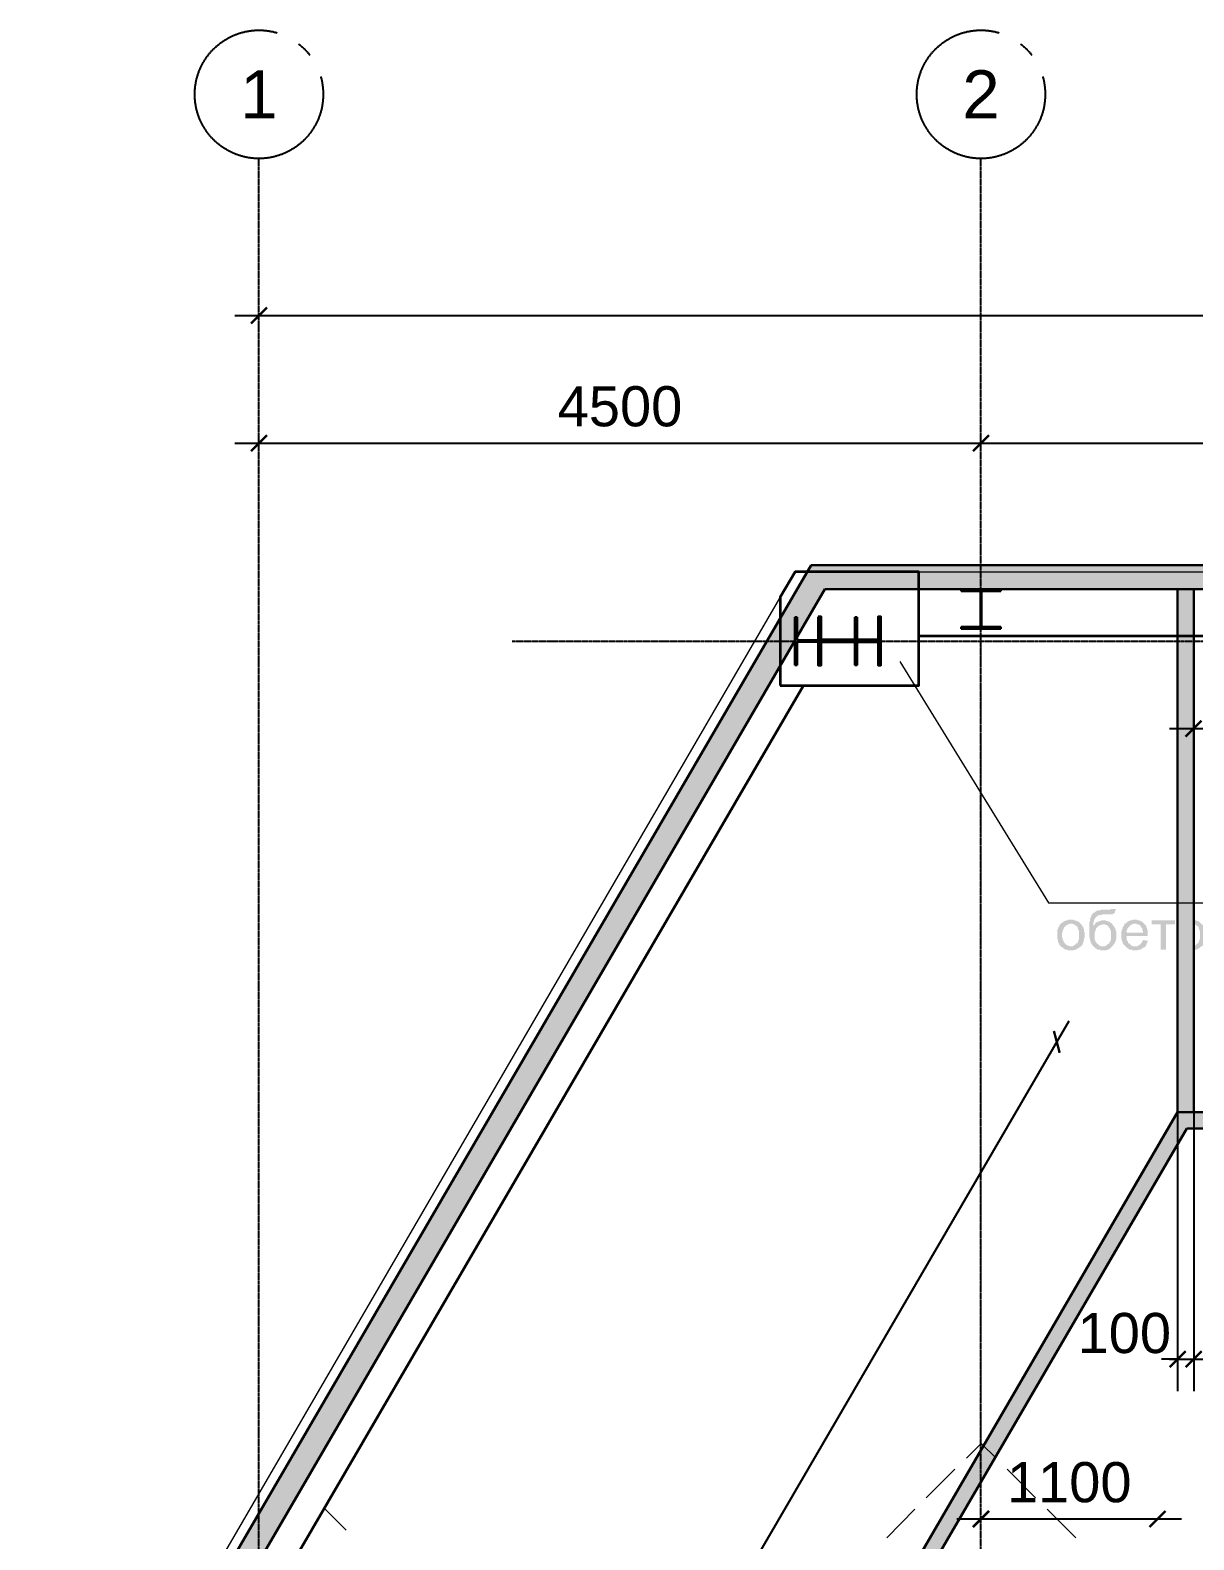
# Model space of a CAD drawing. Header units: millimetres. Extents: x -383313 to -161684, y -117025 to 99224.
# Drawn here: x -356440 to -349188, y -5184 to 4225 of the extents above; entities that cross this region are included whole.
import ezdxf

# ---------------------------------------------------------------- set-up
doc = ezdxf.new("R2010")
doc.units = ezdxf.units.MM
doc.header["$MEASUREMENT"] = 0
doc.linetypes.add('PS-GOST2.303 5', pattern=[24, 20, -1.5, 1, -1.5])
doc.layers.get('Defpoints').update_dxf_attribs({"color": 31})
for name, color, linetype in [('001__КОНСТРУКТИВ__Колонны', 14, 'Continuous'), ('001__КОНСТРУКТИВ__размеры внутр.', 7, 'Continuous'), ('PDF_Geometry', 7, 'Continuous'), ('PDF_Solid Fills', 7, 'Continuous'), ('PS_Оси', 5, 'PS-GOST2.303 5')]:
    doc.layers.add(name, color=color, linetype=linetype)
doc.layers.add('001__КОНСТРУКТИВ__Стены наружные', color=7, linetype='Continuous', lineweight=30)
doc.styles.add('PSTUDIO', font='arial.ttf')
doc.dimstyles.new('PS_TICK', dxfattribs={"dimscale": 100, "dimtxt": 2.5, "dimasz": 1, "dimexe": 2, "dimexo": 2, "dimgap": 1, "dimtad": 1, "dimdec": 0, "dimzin": 0, "dimdsep": 46, "dimtxsty": 'PSTUDIO', "dimblk": 'ARCHTICK', "dimcen": 2, "dimdle": 1.5, "dimse1": 1, "dimse2": 1, "dimadec": 0, "dimazin": 0, "dimtfac": 1, "dimtdec": 0, "dimtix": 1, "dimtmove": 1, "dimatfit": 3, "dimldrblk": 'ARCHTICK', "dimfxl": 1, "dimtolj": 1, "dimtzin": 0, "dimarcsym": 0})

# ---------------------------------------------------------------- blocks, each defined once
blk = doc.blocks.new('_ArchTick')
at = {"color": 0, "linetype": 'ByBlock', "const_width": 0.15}
blk.add_lwpolyline([(-0.5, -0.5), (0.5, 0.5)], dxfattribs=at)
blk = doc.blocks.new('*D312')
at = {"color": 0, "lineweight": -2, "ltscale": 100, "transparency": 16777216}
blk.add_line((-355164.1, 2447.8), (-320364.1, 2447.8), dxfattribs=at)
at = {"layer": 'Defpoints', "color": 0, "ltscale": 100, "transparency": 16777216}
for p in [(-320514.1, 2447.8), (-355014.1, 1121.5), (-320514.1, 1121.5)]:
    blk.add_point(p, dxfattribs=at)
at = {"color": 0, "lineweight": -2, "ltscale": 100, "transparency": 16777216, "xscale": 100, "yscale": 100, "zscale": 100, "rotation": 180}
blk.add_blockref('_ArchTick', (-355014.1, 2447.8), dxfattribs=at)
at = {"color": 0, "lineweight": -2, "ltscale": 100, "transparency": 16777216, "xscale": 100, "yscale": 100, "zscale": 100}
blk.add_blockref('_ArchTick', (-320514.1, 2447.8), dxfattribs=at)
at = {"color": 0, "ltscale": 100, "transparency": 16777216, "insert": (-337764.1, 2675.6), "char_height": 250, "attachment_point": 5, "style": 'PSTUDIO'}
blk.add_mtext('\\A1;34500', dxfattribs=at)
blk = doc.blocks.new('*D276')
at = {"layer": '001__КОНСТРУКТИВ__размеры внутр.', "color": 0, "lineweight": -2, "ltscale": 100, "transparency": 16777216}
blk.add_line((-349966.1, -1951.2), (-357994.8, -15739.4), dxfattribs=at)
at = {"layer": 'Defpoints', "color": 0, "ltscale": 100, "transparency": 16777216}
for p in [(-349288.4, -2519.4), (-357919.3, -15609.8), (-357166.1, -16048.4)]:
    blk.add_point(p, dxfattribs=at)
at = {"layer": '001__КОНСТРУКТИВ__размеры внутр.', "color": 0, "lineweight": -2, "ltscale": 100, "transparency": 16777216, "xscale": 100, "yscale": 100, "zscale": 100}
for p, rotation in [((-350041.6, -2080.8), 59.78831573303923), ((-357919.3, -15609.8), 239.7883157330392)]:
    blk.add_blockref('_ArchTick', p, dxfattribs=dict(at, rotation=rotation))
at = {"layer": '001__КОНСТРУКТИВ__размеры внутр.', "color": 0, "ltscale": 100, "transparency": 16777216, "insert": (-354177.2, -8730.8), "char_height": 250, "attachment_point": 5, "rotation": 59.78832, "style": 'PSTUDIO'}
blk.add_mtext('\\A1;15655', dxfattribs=at)
blk = doc.blocks.new('*D277')
at = {"layer": '001__КОНСТРУКТИВ__размеры внутр.', "color": 0, "lineweight": -2, "ltscale": 100, "transparency": 16777216}
blk.add_line((-349339.4, -128.1), (-334939.6, -128.1), dxfattribs=at)
at = {"layer": 'Defpoints', "color": 0, "ltscale": 100, "transparency": 16777216}
for p in [(-335089.6, -128.1), (-349189.4, -1571.6), (-335089.6, -1571.6)]:
    blk.add_point(p, dxfattribs=at)
at = {"layer": '001__КОНСТРУКТИВ__размеры внутр.', "color": 0, "lineweight": -2, "ltscale": 100, "transparency": 16777216, "xscale": 100, "yscale": 100, "zscale": 100, "rotation": 180}
blk.add_blockref('_ArchTick', (-349189.4, -128.1), dxfattribs=at)
at = {"layer": '001__КОНСТРУКТИВ__размеры внутр.', "color": 0, "lineweight": -2, "ltscale": 100, "transparency": 16777216, "xscale": 100, "yscale": 100, "zscale": 100}
blk.add_blockref('_ArchTick', (-335089.6, -128.1), dxfattribs=at)
at = {"layer": '001__КОНСТРУКТИВ__размеры внутр.', "color": 0, "ltscale": 100, "transparency": 16777216, "insert": (-342139.5, 99.5), "char_height": 250, "attachment_point": 5, "style": 'PSTUDIO'}
blk.add_mtext('\\A1;14100', dxfattribs=at)
blk = doc.blocks.new('*D266')
at = {"layer": '001__КОНСТРУКТИВ__размеры внутр.', "color": 0, "lineweight": -2, "ltscale": 100, "transparency": 16777216}
for p, q in [((-349288.4, -1822.5), (-349288.4, -4257.7)), ((-349188.4, -1822.5), (-349188.4, -4257.7)), ((-349288.4, -4057.7), (-349388.4, -4057.7)), ((-349288.4, -4057.7), (-349188.4, -4057.7)), ((-349188.4, -4057.7), (-349088.4, -4057.7))]:
    blk.add_line(p, q, dxfattribs=at)
at = {"layer": 'Defpoints', "color": 0, "ltscale": 100, "transparency": 16777216}
for p in [(-349288.4, -1622.5), (-349188.4, -1622.5), (-349188.4, -4057.7)]:
    blk.add_point(p, dxfattribs=at)
at = {"layer": '001__КОНСТРУКТИВ__размеры внутр.', "color": 0, "lineweight": -2, "ltscale": 100, "transparency": 16777216, "xscale": 100, "yscale": 100, "zscale": 100}
blk.add_blockref('_ArchTick', (-349288.4, -4057.7), dxfattribs=at)
at = {"layer": '001__КОНСТРУКТИВ__размеры внутр.', "color": 0, "lineweight": -2, "ltscale": 100, "transparency": 16777216, "xscale": 100, "yscale": 100, "zscale": 100, "rotation": 180}
blk.add_blockref('_ArchTick', (-349188.4, -4057.7), dxfattribs=at)
at = {"layer": '001__КОНСТРУКТИВ__размеры внутр.', "color": 0, "ltscale": 100, "transparency": 16777216, "insert": (-349620.8, -3896.7), "char_height": 250, "attachment_point": 5, "style": 'PSTUDIO'}
blk.add_mtext('\\A1;100', dxfattribs=at)
blk = doc.blocks.new('*D267')
at = {"layer": '001__КОНСТРУКТИВ__размеры внутр.', "color": 0, "lineweight": -2, "ltscale": 100, "transparency": 16777216}
for p, q in [((-349188.4, -1822.5), (-349188.4, -4257.7)), ((-344174, -2819.4), (-344174, -4257.7)), ((-349338.4, -4057.7), (-344024, -4057.7))]:
    blk.add_line(p, q, dxfattribs=at)
at = {"layer": 'Defpoints', "color": 0, "ltscale": 100, "transparency": 16777216}
for p in [(-349188.4, -1622.5), (-344174, -2619.4), (-344174, -4057.7)]:
    blk.add_point(p, dxfattribs=at)
at = {"layer": '001__КОНСТРУКТИВ__размеры внутр.', "color": 0, "lineweight": -2, "ltscale": 100, "transparency": 16777216, "xscale": 100, "yscale": 100, "zscale": 100, "rotation": 180}
blk.add_blockref('_ArchTick', (-349188.4, -4057.7), dxfattribs=at)
at = {"layer": '001__КОНСТРУКТИВ__размеры внутр.', "color": 0, "lineweight": -2, "ltscale": 100, "transparency": 16777216, "xscale": 100, "yscale": 100, "zscale": 100}
blk.add_blockref('_ArchTick', (-344174, -4057.7), dxfattribs=at)
at = {"layer": '001__КОНСТРУКТИВ__размеры внутр.', "color": 0, "ltscale": 100, "transparency": 16777216, "insert": (-346681.2, -3830.1), "char_height": 250, "attachment_point": 5, "style": 'PSTUDIO'}
blk.add_mtext('\\A1;5014', dxfattribs=at)
blk = doc.blocks.new('A$Cf5759c35')
at = {"layer": 'PDF_Solid Fills'}
for points in [[(8508.8, 16946), (8508.8, 16946), (8491.9, 16946), (8487.7, 16941.8), (8479.2, 16941.8), (8475, 16937.6), (8466.5, 16937.6), (8462.3, 16933.3), (8458, 16929.1), (8449.6, 16924.9), (8449.6, 16924.9), (8445.3, 16920.6), (8508.8, 16920.6), (8508.8, 16920.6), (8517.3, 16920.6), (8525.8, 16916.4), (8530, 16916.4), (8534.2, 16912.2), (8542.7, 16907.9), (8546.9, 16903.7), (8551.2, 16899.5), (8551.2, 16891), (8555.4, 16886.8), (8555.4, 16882.5), (8559.6, 16874.1), (8559.6, 16865.6), (8559.6, 16861.4), (8559.6, 16852.9), (8559.6, 16848.7), (8559.6, 16840.2), (8559.6, 16831.7), (8559.6, 16827.5), (8555.4, 16819), (8555.4, 16814.8), (8551.2, 16806.3), (8551.2, 16802.1), (8546.9, 16797.9), (8542.7, 16797.9), (8538.5, 16793.6), (8534.2, 16789.4), (8525.8, 16785.2), (8521.5, 16780.9), (8513.1, 16780.9), (8508.8, 16780.9), (8445.3, 16780.9), (8449.6, 16776.7), (8458, 16772.5), (8462.3, 16768.2), (8466.5, 16764), (8475, 16759.8), (8479.2, 16759.8), (8487.7, 16759.8), (8491.9, 16755.5), (8500.4, 16755.5), (8508.8, 16755.5), (8513.1, 16755.5), (8517.3, 16755.5), (8525.8, 16755.5), (8534.2, 16759.8), (8538.5, 16759.8), (8546.9, 16764), (8551.2, 16768.2), (8555.4, 16768.2), (8559.6, 16772.5), (8563.9, 16776.7), (8572.3, 16780.9), (8576.6, 16785.2), (8580.8, 16793.6), (8580.8, 16797.9), (8580.8, 16797.9), (8585, 16802.1), (8585, 16810.6), (8589.3, 16814.8), (8589.3, 16823.3), (8589.3, 16827.5), (8593.5, 16836), (8593.5, 16844.4), (8593.5, 16852.9), (8593.5, 16857.1), (8593.5, 16865.6), (8589.3, 16874.1), (8589.3, 16882.5), (8589.3, 16886.8), (8585, 16895.2), (8585, 16899.5), (8580.8, 16903.7), (8576.6, 16912.2), (8572.3, 16916.4), (8568.1, 16920.6), (8563.9, 16924.9), (8559.6, 16929.1), (8555.4, 16933.3), (8546.9, 16937.6), (8542.7, 16937.6), (8534.2, 16941.8), (8530, 16941.8), (8521.5, 16946), (8517.3, 16946)], [(8762.8, 17013.8), (8762.8, 17013.8), (8754.4, 17009.5), (8754.4, 17009.5), (8754.4, 17009.5), (8750.1, 17009.5), (8741.7, 17009.5), (8733.2, 17009.5), (8720.5, 17009.5), (8712, 17009.5), (8703.6, 17009.5), (8699.3, 17009.5), (8690.9, 17005.3), (8682.4, 17005.3), (8678.2, 17005.3), (8669.7, 17001.1), (8665.5, 17001.1), (8661.2, 16996.8), (8657, 16992.6), (8648.5, 16988.4), (8644.3, 16984.1), (8644.3, 16979.9), (8640.1, 16979.9), (8635.8, 16971.4), (8635.8, 16967.2), (8631.6, 16963), (8631.6, 16958.7), (8627.4, 16950.3), (8627.4, 16946), (8627.4, 16937.6), (8623.1, 16929.1), (8623.1, 16924.9), (8623.1, 16916.4), (8623.1, 16907.9), (8623.1, 16899.5), (8623.1, 16886.8), (8623.1, 16882.5), (8623.1, 16874.1), (8623.1, 16865.6), (8623.1, 16857.1), (8623.1, 16848.7), (8623.1, 16840.2), (8623.1, 16836), (8627.4, 16827.5), (8627.4, 16823.3), (8627.4, 16819), (8631.6, 16810.6), (8631.6, 16806.3), (8631.6, 16802.1), (8635.8, 16797.9), (8640.1, 16789.4), (8644.3, 16785.2), (8648.5, 16780.9), (8652.8, 16776.7), (8657, 16772.5), (8661.2, 16768.2), (8669.7, 16764), (8673.9, 16759.8), (8678.2, 16759.8), (8686.6, 16759.8), (8695.1, 16755.5), (8699.3, 16755.5), (8707.8, 16755.5), (8716.3, 16755.5), (8720.5, 16755.5), (8729, 16755.5), (8737.4, 16759.8), (8741.7, 16759.8), (8745.9, 16764), (8754.4, 16768.2), (8754.4, 16768.2), (8758.6, 16772.5), (8762.8, 16776.7), (8767.1, 16780.9), (8707.8, 16780.9), (8707.8, 16780.9), (8699.3, 16780.9), (8695.1, 16780.9), (8686.6, 16785.2), (8682.4, 16789.4), (8678.2, 16793.6), (8669.7, 16797.9), (8669.7, 16797.9), (8665.5, 16806.3), (8661.2, 16810.6), (8661.2, 16814.8), (8657, 16823.3), (8657, 16831.7), (8657, 16836), (8657, 16844.4), (8657, 16852.9), (8657, 16861.4), (8657, 16865.6), (8661.2, 16874.1), (8661.2, 16878.3), (8665.5, 16886.8), (8665.5, 16891), (8669.7, 16895.2), (8673.9, 16899.5), (8678.2, 16903.7), (8648.5, 16907.9), (8648.5, 16907.9), (8648.5, 16916.4), (8648.5, 16920.6), (8648.5, 16929.1), (8652.8, 16937.6), (8652.8, 16941.8), (8652.8, 16946), (8657, 16950.3), (8661.2, 16958.7), (8665.5, 16963), (8669.7, 16967.2), (8673.9, 16971.4), (8678.2, 16971.4), (8682.4, 16975.7), (8686.6, 16975.7), (8695.1, 16975.7), (8699.3, 16975.7), (8707.8, 16979.9), (8716.3, 16979.9), (8724.7, 16979.9), (8733.2, 16979.9), (8741.7, 16979.9), (8750.1, 16979.9), (8754.4, 16979.9), (8762.8, 16979.9), (8767.1, 16979.9), (8771.3, 16984.1), (8775.5, 16984.1), (8779.8, 16988.4), (8784, 16992.6), (8784, 17001.1), (8788.2, 17005.3), (8788.2, 17013.8)], [(8712, 16941.8), (8699.3, 16941.8), (8695.1, 16937.6), (8686.6, 16937.6), (8682.4, 16933.3), (8673.9, 16933.3), (8673.9, 16929.1), (8665.5, 16929.1), (8661.2, 16924.9), (8657, 16916.4), (8652.8, 16912.2), (8648.5, 16907.9), (8678.2, 16903.7), (8682.4, 16907.9), (8690.9, 16912.2), (8695.1, 16912.2), (8703.6, 16916.4), (8707.8, 16916.4), (8767.1, 16916.4), (8767.1, 16920.6), (8758.6, 16924.9), (8754.4, 16929.1), (8750.1, 16933.3), (8741.7, 16933.3), (8737.4, 16937.6), (8729, 16937.6), (8724.7, 16941.8), (8716.3, 16941.8)], [(8906.8, 16946), (8906.8, 16946), (8894.1, 16946), (8885.6, 16941.8), (8877.1, 16941.8), (8872.9, 16937.6), (8868.7, 16937.6), (8860.2, 16933.3), (8856, 16929.1), (8851.7, 16924.9), (8847.5, 16920.6), (8906.8, 16920.6), (8911, 16920.6), (8915.2, 16920.6), (8923.7, 16916.4), (8927.9, 16916.4), (8936.4, 16912.2), (8940.6, 16907.9), (8944.9, 16903.7), (8944.9, 16899.5), (8949.1, 16895.2), (8953.3, 16891), (8953.3, 16882.5), (8957.6, 16874.1), (8957.6, 16865.6), (8856, 16865.6), (8987.2, 16865.6), (8987.2, 16874.1), (8987.2, 16882.5), (8983, 16886.8), (8983, 16895.2), (8978.7, 16899.5), (8978.7, 16903.7), (8974.5, 16912.2), (8970.3, 16916.4), (8966, 16920.6), (8961.8, 16924.9), (8957.6, 16929.1), (8953.3, 16933.3), (8944.9, 16937.6), (8940.6, 16937.6), (8936.4, 16941.8), (8927.9, 16941.8), (8919.5, 16946), (8915.2, 16946)], [(9156.5, 16941.8), (9012.6, 16941.8), (9012.6, 16916.4), (9067.6, 16916.4), (9067.6, 16759.8), (9101.5, 16759.8), (9101.5, 16916.4), (9156.5, 16916.4)], [(9262.4, 16946), (9262.4, 16946), (9245.4, 16946), (9241.2, 16941.8), (9232.7, 16941.8), (9228.5, 16937.6), (9220, 16937.6), (9215.8, 16933.3), (9211.6, 16929.1), (9203.1, 16924.9), (9203.1, 16924.9), (9198.9, 16920.6), (9262.4, 16920.6), (9262.4, 16920.6), (9270.8, 16920.6), (9279.3, 16916.4), (9283.5, 16916.4), (9287.8, 16912.2), (9296.2, 16907.9), (9300.5, 16903.7), (9304.7, 16899.5), (9304.7, 16891), (9308.9, 16886.8), (9308.9, 16882.5), (9313.2, 16874.1), (9313.2, 16865.6), (9313.2, 16861.4), (9313.2, 16852.9), (9313.2, 16848.7), (9313.2, 16840.2), (9313.2, 16831.7), (9313.2, 16827.5), (9308.9, 16819), (9308.9, 16814.8), (9304.7, 16806.3), (9304.7, 16802.1), (9300.5, 16797.9), (9296.2, 16797.9), (9292, 16793.6), (9287.8, 16789.4), (9279.3, 16785.2), (9275.1, 16780.9), (9266.6, 16780.9), (9262.4, 16780.9), (9198.9, 16780.9), (9203.1, 16776.7), (9211.6, 16772.5), (9215.8, 16768.2), (9220, 16764), (9228.5, 16759.8), (9232.7, 16759.8), (9241.2, 16759.8), (9245.4, 16755.5), (9253.9, 16755.5), (9262.4, 16755.5), (9266.6, 16755.5), (9270.8, 16755.5), (9279.3, 16755.5), (9287.8, 16759.8), (9292, 16759.8), (9300.5, 16764), (9304.7, 16768.2), (9308.9, 16768.2), (9313.2, 16772.5), (9317.4, 16776.7), (9325.9, 16780.9), (9330.1, 16785.2), (9334.3, 16793.6), (9334.3, 16797.9), (9334.3, 16797.9), (9338.6, 16802.1), (9338.6, 16810.6), (9342.8, 16814.8), (9342.8, 16823.3), (9342.8, 16827.5), (9347, 16836), (9347, 16844.4), (9347, 16852.9), (9347, 16857.1), (9347, 16865.6), (9342.8, 16874.1), (9342.8, 16882.5), (9342.8, 16886.8), (9338.6, 16895.2), (9338.6, 16899.5), (9334.3, 16903.7), (9330.1, 16912.2), (9325.9, 16916.4), (9321.6, 16920.6), (9317.4, 16924.9), (9313.2, 16929.1), (9308.9, 16933.3), (9300.5, 16937.6), (9296.2, 16937.6), (9287.8, 16941.8), (9283.5, 16941.8), (9275.1, 16946), (9270.8, 16946)], [(8445.3, 16920.6), (8441.1, 16916.4), (8436.9, 16912.2), (8436.9, 16903.7), (8432.6, 16899.5), (8428.4, 16895.2), (8428.4, 16886.8), (8424.2, 16882.5), (8424.2, 16874.1), (8424.2, 16865.6), (8424.2, 16857.1), (8424.2, 16848.7), (8424.2, 16848.7), (8424.2, 16840.2), (8424.2, 16831.7), (8424.2, 16827.5), (8428.4, 16819), (8428.4, 16810.6), (8428.4, 16806.3), (8432.6, 16802.1), (8436.9, 16793.6), (8436.9, 16789.4), (8441.1, 16785.2), (8445.3, 16780.9), (8508.8, 16780.9), (8504.6, 16780.9), (8500.4, 16780.9), (8491.9, 16785.2), (8487.7, 16785.2), (8479.2, 16789.4), (8475, 16793.6), (8470.7, 16797.9), (8470.7, 16797.9), (8466.5, 16802.1), (8462.3, 16806.3), (8462.3, 16814.8), (8458, 16819), (8458, 16827.5), (8453.8, 16836), (8453.8, 16840.2), (8453.8, 16848.7), (8453.8, 16852.9), (8453.8, 16861.4), (8453.8, 16865.6), (8458, 16874.1), (8458, 16882.5), (8462.3, 16886.8), (8462.3, 16891), (8466.5, 16899.5), (8470.7, 16903.7), (8470.7, 16903.7), (8475, 16907.9), (8483.4, 16912.2), (8487.7, 16916.4), (8496.1, 16916.4), (8500.4, 16920.6), (8508.8, 16920.6)], [(8767.1, 16916.4), (8707.8, 16916.4), (8720.5, 16916.4), (8724.7, 16912.2), (8733.2, 16912.2), (8737.4, 16907.9), (8741.7, 16903.7), (8745.9, 16899.5), (8745.9, 16895.2), (8750.1, 16891), (8754.4, 16886.8), (8754.4, 16878.3), (8758.6, 16874.1), (8758.6, 16865.6), (8758.6, 16857.1), (8758.6, 16852.9), (8758.6, 16844.4), (8758.6, 16836), (8758.6, 16827.5), (8758.6, 16823.3), (8754.4, 16814.8), (8754.4, 16810.6), (8750.1, 16806.3), (8745.9, 16797.9), (8745.9, 16797.9), (8737.4, 16793.6), (8733.2, 16789.4), (8729, 16785.2), (8720.5, 16780.9), (8716.3, 16780.9), (8707.8, 16780.9), (8767.1, 16780.9), (8771.3, 16785.2), (8775.5, 16793.6), (8779.8, 16797.9), (8784, 16802.1), (8784, 16806.3), (8788.2, 16814.8), (8788.2, 16819), (8792.5, 16827.5), (8792.5, 16836), (8792.5, 16840.2), (8792.5, 16848.7), (8792.5, 16852.9), (8792.5, 16861.4), (8792.5, 16869.8), (8788.2, 16878.3), (8788.2, 16882.5), (8784, 16891), (8784, 16895.2), (8779.8, 16899.5), (8775.5, 16907.9), (8771.3, 16912.2)], [(8847.5, 16920.6), (8843.3, 16920.6), (8839, 16912.2), (8839, 16907.9), (8834.8, 16903.7), (8830.6, 16899.5), (8830.6, 16891), (8826.3, 16886.8), (8826.3, 16878.3), (8822.1, 16869.8), (8822.1, 16865.6), (8822.1, 16857.1), (8822.1, 16848.7), (8822.1, 16840.2), (8822.1, 16836), (8822.1, 16827.5), (8826.3, 16819), (8826.3, 16814.8), (8830.6, 16806.3), (8830.6, 16802.1), (8834.8, 16793.6), (8839, 16789.4), (8843.3, 16785.2), (8847.5, 16780.9), (8906.8, 16780.9), (8906.8, 16780.9), (8898.3, 16780.9), (8894.1, 16780.9), (8885.6, 16785.2), (8881.4, 16789.4), (8877.1, 16793.6), (8872.9, 16797.9), (8868.7, 16797.9), (8864.4, 16802.1), (8864.4, 16806.3), (8860.2, 16814.8), (8856, 16819), (8856, 16827.5), (8856, 16836), (8856, 16844.4), (8987.2, 16844.4), (8987.2, 16844.4), (8987.2, 16848.7), (8987.2, 16857.1), (8987.2, 16865.6), (8856, 16865.6), (8856, 16869.8), (8856, 16878.3), (8860.2, 16882.5), (8860.2, 16891), (8864.4, 16895.2), (8868.7, 16899.5), (8872.9, 16903.7), (8877.1, 16907.9), (8881.4, 16912.2), (8885.6, 16916.4), (8894.1, 16916.4), (8898.3, 16920.6), (8906.8, 16920.6)], [(9198.9, 16920.6), (9194.6, 16916.4), (9190.4, 16912.2), (9190.4, 16903.7), (9186.2, 16899.5), (9181.9, 16895.2), (9181.9, 16886.8), (9177.7, 16882.5), (9177.7, 16874.1), (9177.7, 16865.6), (9177.7, 16857.1), (9177.7, 16848.7), (9177.7, 16848.7), (9177.7, 16840.2), (9177.7, 16831.7), (9177.7, 16827.5), (9181.9, 16819), (9181.9, 16810.6), (9181.9, 16806.3), (9186.2, 16802.1), (9190.4, 16793.6), (9190.4, 16789.4), (9194.6, 16785.2), (9198.9, 16780.9), (9262.4, 16780.9), (9258.1, 16780.9), (9253.9, 16780.9), (9245.4, 16785.2), (9241.2, 16785.2), (9232.7, 16789.4), (9228.5, 16793.6), (9224.3, 16797.9), (9224.3, 16797.9), (9220, 16802.1), (9215.8, 16806.3), (9215.8, 16814.8), (9211.6, 16819), (9211.6, 16827.5), (9207.3, 16836), (9207.3, 16840.2), (9207.3, 16848.7), (9207.3, 16852.9), (9207.3, 16861.4), (9207.3, 16865.6), (9211.6, 16874.1), (9211.6, 16882.5), (9215.8, 16886.8), (9215.8, 16891), (9220, 16899.5), (9224.3, 16903.7), (9224.3, 16903.7), (9228.5, 16907.9), (9237, 16912.2), (9241.2, 16916.4), (9249.7, 16916.4), (9253.9, 16920.6), (9262.4, 16920.6)], [(8957.6, 16819), (8957.6, 16819), (8953.3, 16810.6), (8949.1, 16802.1), (8944.9, 16797.9), (8940.6, 16793.6), (8936.4, 16789.4), (8936.4, 16789.4), (8927.9, 16785.2), (8923.7, 16780.9), (8915.2, 16780.9), (8906.8, 16780.9), (8847.5, 16780.9), (8847.5, 16780.9), (8851.7, 16776.7), (8856, 16772.5), (8860.2, 16768.2), (8868.7, 16764), (8872.9, 16759.8), (8881.4, 16759.8), (8885.6, 16759.8), (8894.1, 16755.5), (8902.5, 16755.5), (8906.8, 16755.5), (8906.8, 16755.5), (8915.2, 16755.5), (8923.7, 16755.5), (8932.2, 16759.8), (8936.4, 16759.8), (8944.9, 16759.8), (8949.1, 16764), (8953.3, 16768.2), (8961.8, 16772.5), (8961.8, 16772.5), (8970.3, 16776.7), (8974.5, 16780.9), (8978.7, 16789.4), (8978.7, 16793.6), (8983, 16802.1), (8987.2, 16806.3), (8987.2, 16814.8)]]:
    blk.add_hatch(color=8, dxfattribs=at).paths.add_polyline_path(points)
at = {"layer": 'PDF_Geometry', "color": 8, "lineweight": 13}
for points in [[(-1888.1, 3395.1), (-2235.2, 3598.3), (6790.1, 19113.5), (23223.9, 19113.5), (23223.9, 18982.3), (32672.7, 18982.3), (32672.7, 19113.5), (38379.2, 19113.5), (38379.2, -7264.4), (37977.1, -7264.4)], [(7950, 18525.1), (7950, 18715.6)], [(7442, 18554.7), (8369.1, 17051.9), (12699.8, 17051.9)], [(7950, 18173.7), (7950, 18423.5)], [(7950, 17822.3), (7950, 18072.1)], [(7950, 17475.2), (7950, 17725)], [(7950, 17123.8), (7950, 17373.6)], [(7950, 16772.5), (7950, 17022.2)], [(7950, 16425.3), (7950, 16675.1)], [(7950, 16074), (7950, 16323.7)], [(7950, 15722.6), (7950, 15972.4)], [(7950, 15375.5), (7950, 15625.2)], [(7950, 15024.1), (7950, 15273.9)], [(7950, 14672.7), (7950, 14922.5)], [(7950, 14325.6), (7950, 14575.4)], [(7950, 13974.2), (7950, 14224)], [(7950, 13682.1), (7950, 13872.6)], [(8043.2, 13589), (7950, 13682.1), (7856.9, 13589)], [(7784.9, 13521.3), (7607.1, 13343.5)], [(8288.7, 13343.5), (8110.9, 13521.3)], [(3991.9, 13140.3), (3856.4, 13275.7)], [(7535.2, 13271.5), (7361.6, 13093.7)], [(8538.5, 13093.7), (8360.7, 13271.5)]]:
    blk.add_lwpolyline(points, dxfattribs=at)
at = {"layer": 'PDF_Geometry', "color": 8, "lineweight": 35}
for points in [[(6697, 18406.5), (7560.6, 18406.5), (7560.6, 19113.5), (6790.1, 19113.5), (6697, 18956.9)], [(6934, 18834.1), (6934, 18533.5), (6951, 18533.5), (6951, 18677.5), (7306.6, 18677.5), (7306.6, 18533.5), (7323.5, 18533.5), (7323.5, 18834.1), (7306.6, 18834.1), (7306.6, 18690.2), (6951, 18690.2), (6951, 18834.1)]]:
    blk.add_lwpolyline(points, close=True, dxfattribs=at)
for points in [[(7560.6, 18715.6), (12674.4, 18715.6)], [(3670.1, 12958.2), (6840.9, 18406.5)]]:
    blk.add_lwpolyline(points, dxfattribs=at)
blk = doc.blocks.new('*D262')
at = {"layer": '001__КОНСТРУКТИВ__размеры внутр.', "color": 0, "lineweight": -2, "ltscale": 100, "transparency": 16777216}
blk.add_line((-350664.1, -5054.2), (-349264.1, -5054.2), dxfattribs=at)
at = {"layer": 'Defpoints', "color": 0, "ltscale": 100, "transparency": 16777216}
for p in [(-349414.1, -5054.2), (-350514.1, -5577.6), (-349414.1, -6655.2)]:
    blk.add_point(p, dxfattribs=at)
at = {"layer": '001__КОНСТРУКТИВ__размеры внутр.', "color": 0, "lineweight": -2, "ltscale": 100, "transparency": 16777216, "xscale": 100, "yscale": 100, "zscale": 100, "rotation": 180}
blk.add_blockref('_ArchTick', (-350514.1, -5054.2), dxfattribs=at)
at = {"layer": '001__КОНСТРУКТИВ__размеры внутр.', "color": 0, "lineweight": -2, "ltscale": 100, "transparency": 16777216, "xscale": 100, "yscale": 100, "zscale": 100}
blk.add_blockref('_ArchTick', (-349414.1, -5054.2), dxfattribs=at)
at = {"layer": '001__КОНСТРУКТИВ__размеры внутр.', "color": 0, "ltscale": 100, "transparency": 16777216, "insert": (-349964.1, -4826.5), "char_height": 250, "attachment_point": 5, "style": 'PSTUDIO'}
blk.add_mtext('\\A1;1100', dxfattribs=at)

msp = doc.modelspace()

# ---------------------------------------------------------------- hatches: boundary and pattern name
at = {"lineweight": 30, "ltscale": 100}
h = msp.add_hatch(color=252, dxfattribs=at)
h.dxf.hatch_style = 1
h.paths.add_polyline_path([(-325239.55882, 740.6023), (-320320.05882, 740.6023), (-320320.05882, -3469.3977), (-321899.37658, -3469.3977), (-321899.37658, -3619.3977), (-320170.05882, -3619.3977), (-320170.05882, 890.6023), (-351572.76556, 890.6023), (-360354.92594, -14191.5845), (-360225.30011, -14267.06393), (-351486.53209, 740.6023), (-349563.51131, 740.6023), (-325389.55882, 740.6023), (-325389.55882, -2469.3977), (-325389.55882, -3619.3977), (-322899.37658, -3619.3977), (-322899.37658, -3469.3977), (-325239.55882, -3469.3977)])
h = msp.add_hatch(color=252, dxfattribs=at)
h.dxf.hatch_style = 1
h.paths.add_polyline_path([(-349188.38174, 740.6023), (-349288.38174, 740.6023), (-349288.38174, -2519.3977), (-349188.38174, -2519.3977)])
h = msp.add_hatch(color=252, dxfattribs=at)
h.dxf.hatch_style = 1
h.paths.add_polyline_path([(-349288.38174, -2519.3977), (-356361.01661, -14665.70291), (-356274.59939, -14716.02253), (-349230.89276, -2619.3977), (-344174.00217, -2619.3977), (-344174.00217, -2519.3977)])

# ---------------------------------------------------------------- linework, layer by layer
at = {"ltscale": 100}
for p, q in [((-355164.05882, 1652.06679), (-350364.05882, 1652.06679)), ((-350664.05882, 1652.06679), (-345364.05882, 1652.06679))]:
    msp.add_line(p, q, dxfattribs=at)
at = {"lineweight": 30, "ltscale": 100}
for p, q in [((-349288.38174, -2519.3977), (-349288.38174, 740.6023)), ((-349188.38174, -2519.3977), (-349188.38174, 740.6023)), ((-349288.38174, -2519.3977), (-344174.00217, -2519.3977)), ((-349230.89276, -2619.3977), (-344174.00217, -2619.3977))]:
    msp.add_line(p, q, dxfattribs=at)
at = {"layer": '001__КОНСТРУКТИВ__Колонны', "linetype": 'Continuous', "lineweight": 30}
for p, q in [((-350638.55882, 728.5023), (-350638.55882, 740.6023)), ((-350638.55882, 740.6023), (-350389.55882, 740.6023)), ((-350518.05882, 728.5023), (-350638.55882, 728.5023)), ((-350518.05882, 506.7023), (-350518.05882, 728.5023)), ((-350389.55882, 728.5023), (-350510.05882, 728.5023)), ((-350510.05882, 728.5023), (-350510.05882, 506.7023)), ((-350389.55882, 740.6023), (-350389.55882, 728.5023)), ((-351674.61077, 267.6023), (-351674.61077, 567.6023)), ((-351674.61077, 567.6023), (-351660.61077, 567.6023)), ((-351660.61077, 567.6023), (-351660.61077, 422.9023)), ((-351300.61077, 422.9023), (-351300.61077, 567.6023)), ((-351300.61077, 567.6023), (-351286.61077, 567.6023)), ((-351286.61077, 567.6023), (-351286.61077, 267.6023)), ((-350638.55882, 494.6023), (-350638.55882, 506.7023)), ((-350638.55882, 506.7023), (-350518.05882, 506.7023)), ((-350389.55882, 494.6023), (-350638.55882, 494.6023)), ((-350510.05882, 506.7023), (-350389.55882, 506.7023)), ((-350389.55882, 506.7023), (-350389.55882, 494.6023)), ((-351660.61077, 422.9023), (-351300.61077, 422.9023)), ((-351300.61077, 412.3023), (-351660.61077, 412.3023)), ((-351660.61077, 412.3023), (-351660.61077, 267.6023)), ((-351300.61077, 267.6023), (-351300.61077, 412.3023)), ((-351660.61077, 267.6023), (-351674.61077, 267.6023)), ((-351286.61077, 267.6023), (-351300.61077, 267.6023))]:
    msp.add_line(p, q, dxfattribs=at)
at = {"layer": '001__КОНСТРУКТИВ__Стены наружные', "color": 7, "linetype": 'Continuous'}
for p, q in [((-351572.76556, 890.6023), (-361894.77345, -16836.06682)), ((-351572.76556, 890.6023), (-320170.05882, 890.6023)), ((-351486.53209, 740.6023), (-360225.30011, -14267.06393)), ((-351486.53209, 740.6023), (-325389.55882, 740.6023)), ((-349288.38174, -2519.3977), (-356361.01661, -14665.70291)), ((-349230.89276, -2619.3977), (-356274.59939, -14716.02253))]:
    msp.add_line(p, q, dxfattribs=at)
at = {"layer": 'PS_Оси'}
for p, q in [((-355014.05882, 2825.4576), (-355014.05882, 3425.4576)), ((-350514.05882, 2825.4576), (-350514.05882, 3425.4576))]:
    msp.add_line(p, q, dxfattribs=at)
for points in [[(-355014.05882, -17751.00662), (-355014.05882, -17582.0977), (-355014.05882, -11582.0977), (-355014.05882, -5582.0977), (-355014.05882, -582.3977), (-355014.05882, 2825.4576)], [(-350514.05882, -20214.29079), (-350514.05882, -17582.0977), (-350514.05882, -11582.0977), (-350514.05882, -5582.0977), (-350514.05882, -582.3977), (-350514.05882, 2825.4576)], [(-353435.72515, 417.6023), (-350514.05882, 417.6023), (-345514.05882, 417.6023), (-340514.05882, 417.6023), (-335514.05882, 417.6023), (-331514.05882, 417.6023), (-325514.05882, 417.6023), (-320514.05882, 417.6023), (-316483.98892, 417.6023)]]:
    msp.add_lwpolyline(points, dxfattribs=at)
at = {"layer": 'PS_Оси', "color": 7, "ltscale": 100}
for centre in [(-355014.05882, 3825.4576), (-350514.05882, 3825.4576)]:
    msp.add_circle(centre, 400, dxfattribs=at)

# ---------------------------------------------------------------- block references
at = {"ltscale": 100}
msp.add_blockref('A$Cf5759c35', (-358461.97282, -18264.93104), dxfattribs=at)
at = {"ltscale": 100, "xscale": 100, "yscale": 100, "zscale": 100, "rotation": 180}
for p in [(-355014.05882, 1652.06679), (-350514.05882, 1652.06679)]:
    msp.add_blockref('_ArchTick', p, dxfattribs=at)
at = {"ltscale": 100, "xscale": 100, "yscale": 100, "zscale": 100}
msp.add_blockref('_ArchTick', (-350514.05882, 1652.06679), dxfattribs=at)

# ---------------------------------------------------------------- texts
at = {"ltscale": 100, "insert": (-352764.05882, 1879.71004), "char_height": 250, "attachment_point": 5, "style": 'PSTUDIO'}
msp.add_mtext('\\A1;4500', dxfattribs=at)
at = {"layer": 'PS_Оси', "color": 7, "ltscale": 100, "style": 'PSTUDIO'}
for s, p in [('1', (-355130.60043, 3675.4576)), ('2', (-350630.60043, 3675.4576))]:
    msp.add_text(s, height=300, dxfattribs=at).set_placement(p)

# ---------------------------------------------------------------- dimensions: what is measured, and where the dimension line sits
at = {"ltscale": 100}
dim = msp.add_linear_dim(base=(-320514.05882, 2447.84449), p1=(-355014.05882, 1121.52995), p2=(-320514.05882, 1121.52995), dimstyle='PS_TICK', dxfattribs=at)
dim.commit()
dim.dimension.update_dxf_attribs({"geometry": '*D312', "text_midpoint": (-337764.05882, 2675.57301)})
at = {"layer": '001__КОНСТРУКТИВ__размеры внутр.', "ltscale": 100}
for base, p1, p2, picture, middle in [((-335089.55882, -128.10748), (-349189.38174, -1571.61189), (-335089.55882, -1571.61189), '*D277', (-342139.47028, 99.53577)), ((-349414.09698, -5054.17344), (-350514.05882, -5577.63104), (-349414.09698, -6655.19865), '*D262', (-349964.0779, -4826.5302))]:
    dim = msp.add_linear_dim(base=base, p1=p1, p2=p2, dimstyle='PS_TICK', dxfattribs=at)
    dim.commit()
    dim.dimension.update_dxf_attribs({"geometry": picture, "text_midpoint": middle})
dim = msp.add_linear_dim(base=(-349188.38174, -4057.72011), p1=(-349288.38174, -1622.52354), p2=(-349188.38174, -1622.52354), dimstyle='PS_TICK', override={"dimse1": 0, "dimse2": 0}, dxfattribs=at)
dim.commit()
dim.dimension.update_dxf_attribs({"geometry": '*D266', "text_midpoint": (-349620.81787, -4124.30376), "dimtype": 160})
dim = msp.add_linear_dim(base=(-344174.00217, -4057.72011), p1=(-349188.38174, -1622.52354), p2=(-344174.00217, -2619.3977), dimstyle='PS_TICK', override={"dimse1": 0, "dimse2": 0}, dxfattribs=at)
dim.commit()
dim.dimension.update_dxf_attribs({"geometry": '*D267', "text_midpoint": (-346681.19195, -3830.07686)})
dim = msp.add_aligned_dim(p1=(-349288.38174, -2519.3977), p2=(-357166.13051, -16048.37843), distance=-871.57842, dimstyle='PS_TICK', dxfattribs=at)
dim.commit()
dim.dimension.update_dxf_attribs({"geometry": '*D276', "text_midpoint": (-354177.17293, -8730.76392)})

doc.saveas('drawing.dxf')
